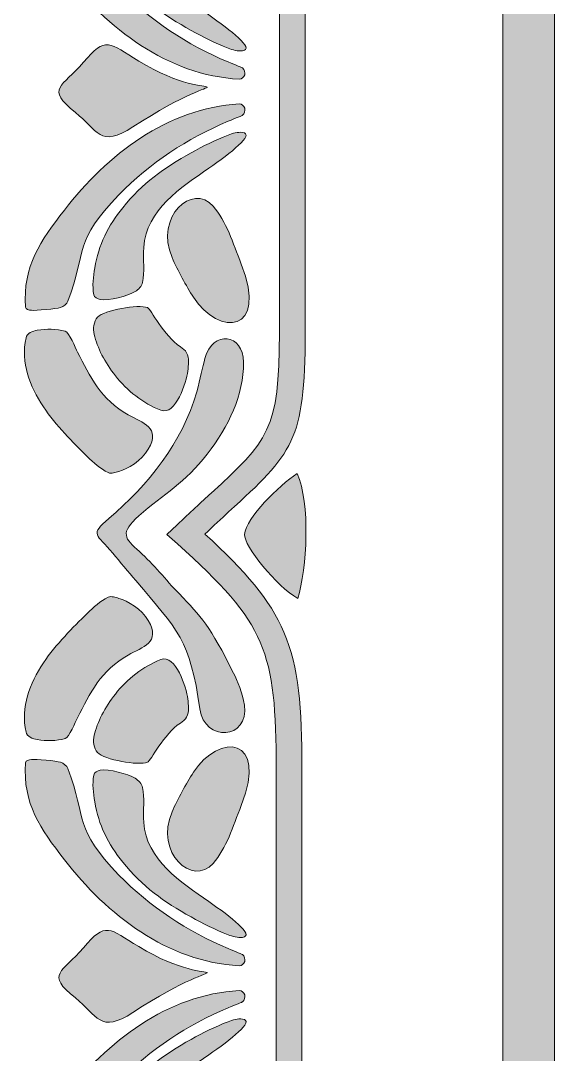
# Model space of a CAD drawing. Header units: inches. Extents: x -181 to 777, y -58 to 900.
# Drawn here: x 683.1 to 777.1, y 150.8 to 330.2 of the extents above; entities that cross this region are included whole.
import ezdxf

# ---------------------------------------------------------------- set-up
doc = ezdxf.new("R2010")
doc.units = ezdxf.units.IN
doc.header["$MEASUREMENT"] = 0
doc.layers.add('图层 1', color=7, linetype='Continuous')

# ---------------------------------------------------------------- blocks, each defined once
blk = doc.blocks.new('block 7')
at = {"layer": '图层 1', "true_color": 0xffffff}
h = blk.add_hatch(color=7, dxfattribs=at)
h.dxf.hatch_style = 2
edge = h.paths.add_edge_path()
edge.add_spline(control_points=[(721.95, 314.95), (721.83, 315.34), (721.41, 315.72), (721.01, 315.7), (708.5, 315), (698.1, 306.89), (690.65, 297.27), (686.49, 291.91), (683.43, 287.62), (683.9, 280.45), (683.93, 280.06), (684.54, 279.92), (684.93, 279.89), (685.58, 279.82), (689.38, 280.13), (689.96, 280.35), (690.5, 280.56), (691.07, 280.94), (691.26, 281.47), (694.57, 290.36), (692.26, 291.82), (700.13, 299.94), (705.52, 305.5), (711.96, 309.69), (719.1, 312.7), (720.42, 313.26), (721.56, 313.72), (721.58, 313.74), (721.88, 314.02), (722.06, 314.54), (721.95, 314.95)], knot_values=[0, 0, 0, 0, 1, 1, 1, 2, 2, 2, 3, 3, 3, 4, 4, 4, 5, 5, 5, 6, 6, 6, 7, 7, 7, 8, 8, 8, 9, 9, 9, 10, 10, 10, 10], degree=3, periodic=1)
h = blk.add_hatch(color=7, dxfattribs=at)
h.dxf.hatch_style = 2
edge = h.paths.add_edge_path()
edge.add_spline(control_points=[(696.86, 281.76), (696.41, 281.83), (695.82, 282.13), (695.75, 282.59), (695.48, 284.13), (695.67, 285.72), (695.93, 287.26), (696.59, 291.22), (698.24, 294.59), (700.78, 297.7), (704.24, 301.96), (707.89, 304.56), (712.63, 307.21), (714.7, 308.37), (716.85, 309.42), (719.05, 310.29), (719.85, 310.6), (720.73, 310.87), (721.58, 310.75), (723.77, 310.47), (719.49, 307.18), (715.71, 304.54), (710.83, 301.14), (704.9, 297.38), (704.42, 290.8), (704.26, 288.61), (704.64, 286.56), (704.23, 284.74), (704.08, 284.07), (703.52, 283.5), (702.93, 283.15), (701.61, 282.39), (698.41, 281.48), (696.86, 281.76)], knot_values=[0, 0, 0, 0, 1, 1, 1, 2, 2, 2, 3, 3, 3, 4, 4, 4, 5, 5, 5, 6, 6, 6, 7, 7, 7, 8, 8, 8, 9, 9, 9, 10, 10, 10, 11, 11, 11, 11], degree=3, periodic=1)
h = blk.add_hatch(color=7, dxfattribs=at)
h.dxf.hatch_style = 2
edge = h.paths.add_edge_path()
edge.add_spline(control_points=[(707.4, 262.54), (704.28, 263.72), (701.55, 265.97), (699.51, 268.53), (697.66, 270.84), (696.36, 273.42), (695.84, 275.69), (695.61, 276.68), (695.71, 277.94), (696.4, 278.68), (697.56, 279.92), (703.54, 281), (705.07, 280.35), (705.67, 280.1), (707.89, 275.46), (710.78, 273.57), (711.23, 273.26), (711.64, 272.97), (711.87, 272.52), (712.37, 271.59), (712.19, 270.4), (712.06, 269.35), (711.83, 267.42), (710, 261.56), (707.4, 262.54)], knot_values=[0, 0, 0, 0, 1, 1, 1, 2, 2, 2, 3, 3, 3, 4, 4, 4, 5, 5, 5, 6, 6, 6, 7, 7, 7, 8, 8, 8, 8], degree=3, periodic=1)
h = blk.add_hatch(color=7, dxfattribs=at)
h.dxf.hatch_style = 2
edge = h.paths.add_edge_path()
edge.add_spline(control_points=[(700.13, 251.92), (699.52, 251.76), (698.82, 251.46), (698.26, 251.73), (696.88, 252.38), (695.71, 253.46), (694.62, 254.53), (692.14, 256.97), (689.21, 259.86), (687.01, 263.14), (684.59, 266.72), (683.07, 270.75), (684, 275.13), (684.15, 275.9), (685.17, 276.32), (685.95, 276.43), (687.55, 276.7), (689.24, 276.67), (690.8, 276.25), (691.45, 276.07), (692.59, 273.34), (692.93, 272.65), (695.03, 268.43), (697.06, 264.38), (701.7, 261.77), (704.24, 260.34), (707.46, 259.61), (705.22, 255.79), (704.06, 253.81), (701.62, 252.31), (700.13, 251.92)], knot_values=[0, 0, 0, 0, 1, 1, 1, 2, 2, 2, 3, 3, 3, 4, 4, 4, 5, 5, 5, 6, 6, 6, 7, 7, 7, 8, 8, 8, 9, 9, 9, 10, 10, 10, 10], degree=3, periodic=1)
at = {"layer": '图层 1', "lineweight": 0}
for points, knots in [([(721.95, 314.95), (721.83, 315.34), (721.41, 315.72), (721.01, 315.7), (708.5, 315), (698.1, 306.89), (690.65, 297.27), (686.49, 291.91), (683.43, 287.62), (683.9, 280.45), (683.93, 280.06), (684.54, 279.92), (684.93, 279.89), (685.58, 279.82), (689.38, 280.13), (689.96, 280.35), (690.5, 280.56), (691.07, 280.94), (691.26, 281.47), (694.57, 290.36), (692.26, 291.82), (700.13, 299.94), (705.52, 305.5), (711.96, 309.69), (719.1, 312.7), (720.42, 313.26), (721.56, 313.72), (721.58, 313.74), (721.88, 314.02), (722.06, 314.54), (721.95, 314.95)], [0, 0, 0, 0, 1, 1, 1, 2, 2, 2, 3, 3, 3, 4, 4, 4, 5, 5, 5, 6, 6, 6, 7, 7, 7, 8, 8, 8, 9, 9, 9, 10, 10, 10, 10]), ([(696.86, 281.76), (696.41, 281.83), (695.82, 282.13), (695.75, 282.59), (695.48, 284.13), (695.67, 285.72), (695.93, 287.26), (696.59, 291.22), (698.24, 294.59), (700.78, 297.7), (704.24, 301.96), (707.89, 304.56), (712.63, 307.21), (714.7, 308.37), (716.85, 309.42), (719.05, 310.29), (719.85, 310.6), (720.73, 310.87), (721.58, 310.75), (723.77, 310.47), (719.49, 307.18), (715.71, 304.54), (710.83, 301.14), (704.9, 297.38), (704.42, 290.8), (704.26, 288.61), (704.64, 286.56), (704.23, 284.74), (704.08, 284.07), (703.52, 283.5), (702.93, 283.15), (701.61, 282.39), (698.41, 281.48), (696.86, 281.76)], [0, 0, 0, 0, 1, 1, 1, 2, 2, 2, 3, 3, 3, 4, 4, 4, 5, 5, 5, 6, 6, 6, 7, 7, 7, 8, 8, 8, 9, 9, 9, 10, 10, 10, 11, 11, 11, 11]), ([(707.4, 262.54), (704.28, 263.72), (701.55, 265.97), (699.51, 268.53), (697.66, 270.84), (696.36, 273.42), (695.84, 275.69), (695.61, 276.68), (695.71, 277.94), (696.4, 278.68), (697.56, 279.92), (703.54, 281), (705.07, 280.35), (705.67, 280.1), (707.89, 275.46), (710.78, 273.57), (711.23, 273.26), (711.64, 272.97), (711.87, 272.52), (712.37, 271.59), (712.19, 270.4), (712.06, 269.35), (711.83, 267.42), (710, 261.56), (707.4, 262.54)], [0, 0, 0, 0, 1, 1, 1, 2, 2, 2, 3, 3, 3, 4, 4, 4, 5, 5, 5, 6, 6, 6, 7, 7, 7, 8, 8, 8, 8]), ([(700.13, 251.92), (699.52, 251.76), (698.82, 251.46), (698.26, 251.73), (696.88, 252.38), (695.71, 253.46), (694.62, 254.53), (692.14, 256.97), (689.21, 259.86), (687.01, 263.14), (684.59, 266.72), (683.07, 270.75), (684, 275.13), (684.15, 275.9), (685.17, 276.32), (685.95, 276.43), (687.55, 276.7), (689.24, 276.67), (690.8, 276.25), (691.45, 276.07), (692.59, 273.34), (692.93, 272.65), (695.03, 268.43), (697.06, 264.38), (701.7, 261.77), (704.24, 260.34), (707.46, 259.61), (705.22, 255.79), (704.06, 253.81), (701.62, 252.31), (700.13, 251.92)], [0, 0, 0, 0, 1, 1, 1, 2, 2, 2, 3, 3, 3, 4, 4, 4, 5, 5, 5, 6, 6, 6, 7, 7, 7, 8, 8, 8, 9, 9, 9, 10, 10, 10, 10])]:
    blk.add_open_spline(points, degree=3, knots=knots, dxfattribs=at)
blk = doc.blocks.new('block 8')
at = {"layer": '图层 1', "true_color": 0xffffff}
h = blk.add_hatch(color=7, dxfattribs=at)
h.dxf.hatch_style = 2
edge = h.paths.add_edge_path()
edge.add_spline(control_points=[(700.13, 383.77), (699.52, 383.93), (698.82, 384.22), (698.26, 383.95), (696.88, 383.3), (695.71, 382.23), (694.62, 381.16), (692.14, 378.71), (689.21, 375.82), (687.01, 372.55), (684.59, 368.97), (683.07, 364.93), (684, 360.55), (684.15, 359.79), (685.17, 359.37), (685.95, 359.25), (687.55, 358.98), (689.24, 359.01), (690.8, 359.44), (691.45, 359.62), (692.59, 362.34), (692.93, 363.03), (695.03, 367.26), (697.06, 371.3), (701.7, 373.92), (704.24, 375.34), (707.46, 376.07), (705.22, 379.9), (704.06, 381.87), (701.62, 383.38), (700.13, 383.77)], knot_values=[0, 0, 0, 0, 1, 1, 1, 2, 2, 2, 3, 3, 3, 4, 4, 4, 5, 5, 5, 6, 6, 6, 7, 7, 7, 8, 8, 8, 9, 9, 9, 10, 10, 10, 10], degree=3, periodic=1)
h = blk.add_hatch(color=7, dxfattribs=at)
h.dxf.hatch_style = 2
edge = h.paths.add_edge_path()
edge.add_spline(control_points=[(707.4, 373.14), (704.28, 371.96), (701.55, 369.72), (699.51, 367.16), (697.66, 364.85), (696.36, 362.26), (695.84, 359.99), (695.61, 359.01), (695.71, 357.74), (696.4, 357.01), (697.56, 355.76), (703.54, 354.69), (705.07, 355.33), (705.67, 355.58), (707.89, 360.22), (710.78, 362.12), (711.23, 362.42), (711.64, 362.73), (711.87, 363.16), (712.37, 364.1), (712.19, 365.28), (712.06, 366.33), (711.83, 368.26), (710, 374.11), (707.4, 373.14)], knot_values=[0, 0, 0, 0, 1, 1, 1, 2, 2, 2, 3, 3, 3, 4, 4, 4, 5, 5, 5, 6, 6, 6, 7, 7, 7, 8, 8, 8, 8], degree=3, periodic=1)
h = blk.add_hatch(color=7, dxfattribs=at)
h.dxf.hatch_style = 2
edge = h.paths.add_edge_path()
edge.add_spline(control_points=[(721.95, 320.74), (721.83, 320.36), (721.41, 319.97), (721.01, 319.99), (708.5, 320.69), (698.1, 328.8), (690.65, 338.41), (686.49, 343.78), (683.43, 348.05), (683.9, 355.24), (683.93, 355.62), (684.54, 355.76), (684.93, 355.8), (685.58, 355.86), (689.38, 355.56), (689.96, 355.33), (690.5, 355.12), (691.07, 354.75), (691.26, 354.22), (694.57, 345.32), (692.26, 343.86), (700.13, 335.75), (705.52, 330.18), (711.96, 325.99), (719.1, 322.98), (720.42, 322.43), (721.56, 321.96), (721.58, 321.95), (721.88, 321.66), (722.06, 321.14), (721.95, 320.74)], knot_values=[0, 0, 0, 0, 1, 1, 1, 2, 2, 2, 3, 3, 3, 4, 4, 4, 5, 5, 5, 6, 6, 6, 7, 7, 7, 8, 8, 8, 9, 9, 9, 10, 10, 10, 10], degree=3, periodic=1)
h = blk.add_hatch(color=7, dxfattribs=at)
h.dxf.hatch_style = 2
edge = h.paths.add_edge_path()
edge.add_spline(control_points=[(696.86, 353.93), (696.41, 353.85), (695.82, 353.56), (695.75, 353.09), (695.48, 351.56), (695.67, 349.97), (695.93, 348.43), (696.59, 344.46), (698.24, 341.1), (700.78, 337.98), (704.24, 333.73), (707.89, 331.12), (712.63, 328.47), (714.7, 327.32), (716.85, 326.27), (719.05, 325.4), (719.85, 325.08), (720.73, 324.82), (721.58, 324.93), (723.77, 325.21), (719.49, 328.5), (715.71, 331.14), (710.83, 334.54), (704.9, 338.31), (704.42, 344.88), (704.26, 347.09), (704.64, 349.12), (704.23, 350.95), (704.08, 351.61), (703.52, 352.19), (702.93, 352.53), (701.61, 353.29), (698.41, 354.21), (696.86, 353.93)], knot_values=[0, 0, 0, 0, 1, 1, 1, 2, 2, 2, 3, 3, 3, 4, 4, 4, 5, 5, 5, 6, 6, 6, 7, 7, 7, 8, 8, 8, 9, 9, 9, 10, 10, 10, 11, 11, 11, 11], degree=3, periodic=1)
at = {"layer": '图层 1', "lineweight": 0}
for points, knots in [([(700.13, 383.77), (699.52, 383.93), (698.82, 384.22), (698.26, 383.95), (696.88, 383.3), (695.71, 382.23), (694.62, 381.16), (692.14, 378.71), (689.21, 375.82), (687.01, 372.55), (684.59, 368.97), (683.07, 364.93), (684, 360.55), (684.15, 359.79), (685.17, 359.37), (685.95, 359.25), (687.55, 358.98), (689.24, 359.01), (690.8, 359.44), (691.45, 359.62), (692.59, 362.34), (692.93, 363.03), (695.03, 367.26), (697.06, 371.3), (701.7, 373.92), (704.24, 375.34), (707.46, 376.07), (705.22, 379.9), (704.06, 381.87), (701.62, 383.38), (700.13, 383.77)], [0, 0, 0, 0, 1, 1, 1, 2, 2, 2, 3, 3, 3, 4, 4, 4, 5, 5, 5, 6, 6, 6, 7, 7, 7, 8, 8, 8, 9, 9, 9, 10, 10, 10, 10]), ([(707.4, 373.14), (704.28, 371.96), (701.55, 369.72), (699.51, 367.16), (697.66, 364.85), (696.36, 362.26), (695.84, 359.99), (695.61, 359.01), (695.71, 357.74), (696.4, 357.01), (697.56, 355.76), (703.54, 354.69), (705.07, 355.33), (705.67, 355.58), (707.89, 360.22), (710.78, 362.12), (711.23, 362.42), (711.64, 362.73), (711.87, 363.16), (712.37, 364.1), (712.19, 365.28), (712.06, 366.33), (711.83, 368.26), (710, 374.11), (707.4, 373.14)], [0, 0, 0, 0, 1, 1, 1, 2, 2, 2, 3, 3, 3, 4, 4, 4, 5, 5, 5, 6, 6, 6, 7, 7, 7, 8, 8, 8, 8]), ([(721.95, 320.74), (721.83, 320.36), (721.41, 319.97), (721.01, 319.99), (708.5, 320.69), (698.1, 328.8), (690.65, 338.41), (686.49, 343.78), (683.43, 348.05), (683.9, 355.24), (683.93, 355.62), (684.54, 355.76), (684.93, 355.8), (685.58, 355.86), (689.38, 355.56), (689.96, 355.33), (690.5, 355.12), (691.07, 354.75), (691.26, 354.22), (694.57, 345.32), (692.26, 343.86), (700.13, 335.75), (705.52, 330.18), (711.96, 325.99), (719.1, 322.98), (720.42, 322.43), (721.56, 321.96), (721.58, 321.95), (721.88, 321.66), (722.06, 321.14), (721.95, 320.74)], [0, 0, 0, 0, 1, 1, 1, 2, 2, 2, 3, 3, 3, 4, 4, 4, 5, 5, 5, 6, 6, 6, 7, 7, 7, 8, 8, 8, 9, 9, 9, 10, 10, 10, 10]), ([(696.86, 353.93), (696.41, 353.85), (695.82, 353.56), (695.75, 353.09), (695.48, 351.56), (695.67, 349.97), (695.93, 348.43), (696.59, 344.46), (698.24, 341.1), (700.78, 337.98), (704.24, 333.73), (707.89, 331.12), (712.63, 328.47), (714.7, 327.32), (716.85, 326.27), (719.05, 325.4), (719.85, 325.08), (720.73, 324.82), (721.58, 324.93), (723.77, 325.21), (719.49, 328.5), (715.71, 331.14), (710.83, 334.54), (704.9, 338.31), (704.42, 344.88), (704.26, 347.09), (704.64, 349.12), (704.23, 350.95), (704.08, 351.61), (703.52, 352.19), (702.93, 352.53), (701.61, 353.29), (698.41, 354.21), (696.86, 353.93)], [0, 0, 0, 0, 1, 1, 1, 2, 2, 2, 3, 3, 3, 4, 4, 4, 5, 5, 5, 6, 6, 6, 7, 7, 7, 8, 8, 8, 9, 9, 9, 10, 10, 10, 11, 11, 11, 11])]:
    blk.add_open_spline(points, degree=3, knots=knots, dxfattribs=at)
blk = doc.blocks.new('block 9')
at = {"layer": '图层 1', "true_color": 0xffffff}
h = blk.add_hatch(color=7, dxfattribs=at)
h.dxf.hatch_style = 2
edge = h.paths.add_edge_path()
edge.add_spline(control_points=[(721.95, 161.09), (721.83, 161.47), (721.41, 161.86), (721.01, 161.84), (708.5, 161.14), (698.1, 153.02), (690.65, 143.41), (686.49, 138.05), (683.43, 133.76), (683.9, 126.59), (683.93, 126.2), (684.54, 126.07), (684.93, 126.02), (685.58, 125.96), (689.38, 126.27), (689.96, 126.49), (690.5, 126.7), (691.07, 127.08), (691.26, 127.61), (694.57, 136.5), (692.26, 137.96), (700.13, 146.07), (705.52, 151.65), (711.96, 155.84), (719.1, 158.84), (720.42, 159.39), (721.56, 159.86), (721.58, 159.88), (721.88, 160.16), (722.06, 160.68), (721.95, 161.09)], knot_values=[0, 0, 0, 0, 1, 1, 1, 2, 2, 2, 3, 3, 3, 4, 4, 4, 5, 5, 5, 6, 6, 6, 7, 7, 7, 8, 8, 8, 9, 9, 9, 10, 10, 10, 10], degree=3, periodic=1)
h = blk.add_hatch(color=7, dxfattribs=at)
h.dxf.hatch_style = 2
edge = h.paths.add_edge_path()
edge.add_spline(control_points=[(696.86, 127.89), (696.41, 127.98), (695.82, 128.27), (695.75, 128.73), (695.48, 130.26), (695.67, 131.86), (695.93, 133.39), (696.59, 137.35), (698.24, 140.73), (700.78, 143.84), (704.24, 148.09), (707.89, 150.7), (712.63, 153.35), (714.7, 154.51), (716.85, 155.55), (719.05, 156.43), (719.85, 156.74), (720.73, 157), (721.58, 156.89), (723.77, 156.61), (719.49, 153.32), (715.71, 150.68), (710.83, 147.28), (704.9, 143.51), (704.42, 136.94), (704.26, 134.74), (704.64, 132.7), (704.23, 130.88), (704.08, 130.21), (703.52, 129.64), (702.93, 129.29), (701.61, 128.53), (698.41, 127.62), (696.86, 127.89)], knot_values=[0, 0, 0, 0, 1, 1, 1, 2, 2, 2, 3, 3, 3, 4, 4, 4, 5, 5, 5, 6, 6, 6, 7, 7, 7, 8, 8, 8, 9, 9, 9, 10, 10, 10, 11, 11, 11, 11], degree=3, periodic=1)
h = blk.add_hatch(color=7, dxfattribs=at)
h.dxf.hatch_style = 2
edge = h.paths.add_edge_path()
edge.add_spline(control_points=[(707.4, 108.69), (704.28, 109.86), (701.55, 112.1), (699.51, 114.66), (697.66, 116.99), (696.36, 119.56), (695.84, 121.83), (695.61, 122.81), (695.71, 124.08), (696.4, 124.81), (697.56, 126.06), (703.54, 127.13), (705.07, 126.49), (705.67, 126.24), (707.89, 121.6), (710.78, 119.7), (711.23, 119.41), (711.64, 119.1), (711.87, 118.66), (712.37, 117.72), (712.19, 116.55), (712.06, 115.49), (711.83, 113.56), (710, 107.7), (707.4, 108.69)], knot_values=[0, 0, 0, 0, 1, 1, 1, 2, 2, 2, 3, 3, 3, 4, 4, 4, 5, 5, 5, 6, 6, 6, 7, 7, 7, 8, 8, 8, 8], degree=3, periodic=1)
h = blk.add_hatch(color=7, dxfattribs=at)
h.dxf.hatch_style = 2
edge = h.paths.add_edge_path()
edge.add_spline(control_points=[(700.13, 98.05), (699.52, 97.89), (698.82, 97.6), (698.26, 97.87), (696.88, 98.52), (695.71, 99.6), (694.62, 100.67), (692.14, 103.1), (689.21, 106.01), (687.01, 109.28), (684.59, 112.86), (683.07, 116.89), (684, 121.27), (684.15, 122.04), (685.17, 122.45), (685.95, 122.58), (687.55, 122.85), (689.24, 122.81), (690.8, 122.39), (691.45, 122.21), (692.59, 119.48), (692.93, 118.79), (695.03, 114.57), (697.06, 110.53), (701.7, 107.91), (704.24, 106.48), (707.46, 105.75), (705.22, 101.93), (704.06, 99.95), (701.62, 98.45), (700.13, 98.05)], knot_values=[0, 0, 0, 0, 1, 1, 1, 2, 2, 2, 3, 3, 3, 4, 4, 4, 5, 5, 5, 6, 6, 6, 7, 7, 7, 8, 8, 8, 9, 9, 9, 10, 10, 10, 10], degree=3, periodic=1)
at = {"layer": '图层 1', "lineweight": 0}
for points, knots in [([(721.95, 161.09), (721.83, 161.47), (721.41, 161.86), (721.01, 161.84), (708.5, 161.14), (698.1, 153.02), (690.65, 143.41), (686.49, 138.05), (683.43, 133.76), (683.9, 126.59), (683.93, 126.2), (684.54, 126.07), (684.93, 126.02), (685.58, 125.96), (689.38, 126.27), (689.96, 126.49), (690.5, 126.7), (691.07, 127.08), (691.26, 127.61), (694.57, 136.5), (692.26, 137.96), (700.13, 146.07), (705.52, 151.65), (711.96, 155.84), (719.1, 158.84), (720.42, 159.39), (721.56, 159.86), (721.58, 159.88), (721.88, 160.16), (722.06, 160.68), (721.95, 161.09)], [0, 0, 0, 0, 1, 1, 1, 2, 2, 2, 3, 3, 3, 4, 4, 4, 5, 5, 5, 6, 6, 6, 7, 7, 7, 8, 8, 8, 9, 9, 9, 10, 10, 10, 10]), ([(696.86, 127.89), (696.41, 127.98), (695.82, 128.27), (695.75, 128.73), (695.48, 130.26), (695.67, 131.86), (695.93, 133.39), (696.59, 137.35), (698.24, 140.73), (700.78, 143.84), (704.24, 148.09), (707.89, 150.7), (712.63, 153.35), (714.7, 154.51), (716.85, 155.55), (719.05, 156.43), (719.85, 156.74), (720.73, 157), (721.58, 156.89), (723.77, 156.61), (719.49, 153.32), (715.71, 150.68), (710.83, 147.28), (704.9, 143.51), (704.42, 136.94), (704.26, 134.74), (704.64, 132.7), (704.23, 130.88), (704.08, 130.21), (703.52, 129.64), (702.93, 129.29), (701.61, 128.53), (698.41, 127.62), (696.86, 127.89)], [0, 0, 0, 0, 1, 1, 1, 2, 2, 2, 3, 3, 3, 4, 4, 4, 5, 5, 5, 6, 6, 6, 7, 7, 7, 8, 8, 8, 9, 9, 9, 10, 10, 10, 11, 11, 11, 11]), ([(707.4, 108.69), (704.28, 109.86), (701.55, 112.1), (699.51, 114.66), (697.66, 116.99), (696.36, 119.56), (695.84, 121.83), (695.61, 122.81), (695.71, 124.08), (696.4, 124.81), (697.56, 126.06), (703.54, 127.13), (705.07, 126.49), (705.67, 126.24), (707.89, 121.6), (710.78, 119.7), (711.23, 119.41), (711.64, 119.1), (711.87, 118.66), (712.37, 117.72), (712.19, 116.55), (712.06, 115.49), (711.83, 113.56), (710, 107.7), (707.4, 108.69)], [0, 0, 0, 0, 1, 1, 1, 2, 2, 2, 3, 3, 3, 4, 4, 4, 5, 5, 5, 6, 6, 6, 7, 7, 7, 8, 8, 8, 8]), ([(700.13, 98.05), (699.52, 97.89), (698.82, 97.6), (698.26, 97.87), (696.88, 98.52), (695.71, 99.6), (694.62, 100.67), (692.14, 103.1), (689.21, 106.01), (687.01, 109.28), (684.59, 112.86), (683.07, 116.89), (684, 121.27), (684.15, 122.04), (685.17, 122.45), (685.95, 122.58), (687.55, 122.85), (689.24, 122.81), (690.8, 122.39), (691.45, 122.21), (692.59, 119.48), (692.93, 118.79), (695.03, 114.57), (697.06, 110.53), (701.7, 107.91), (704.24, 106.48), (707.46, 105.75), (705.22, 101.93), (704.06, 99.95), (701.62, 98.45), (700.13, 98.05)], [0, 0, 0, 0, 1, 1, 1, 2, 2, 2, 3, 3, 3, 4, 4, 4, 5, 5, 5, 6, 6, 6, 7, 7, 7, 8, 8, 8, 9, 9, 9, 10, 10, 10, 10])]:
    blk.add_open_spline(points, degree=3, knots=knots, dxfattribs=at)
blk = doc.blocks.new('block 10')
at = {"layer": '图层 1', "true_color": 0xffffff}
h = blk.add_hatch(color=7, dxfattribs=at)
h.dxf.hatch_style = 2
edge = h.paths.add_edge_path()
edge.add_spline(control_points=[(700.13, 229.9), (699.52, 230.06), (698.82, 230.36), (698.26, 230.09), (696.88, 229.45), (695.71, 228.38), (694.62, 227.3), (692.14, 224.86), (689.21, 221.96), (687.01, 218.69), (684.59, 215.11), (683.07, 211.08), (684, 206.69), (684.15, 205.93), (685.17, 205.51), (685.95, 205.39), (687.55, 205.12), (689.24, 205.14), (690.8, 205.57), (691.45, 205.75), (692.59, 208.48), (692.93, 209.17), (695.03, 213.4), (697.06, 217.44), (701.7, 220.05), (704.24, 221.48), (707.46, 222.21), (705.22, 226.04), (704.06, 228.01), (701.62, 229.52), (700.13, 229.9)], knot_values=[0, 0, 0, 0, 1, 1, 1, 2, 2, 2, 3, 3, 3, 4, 4, 4, 5, 5, 5, 6, 6, 6, 7, 7, 7, 8, 8, 8, 9, 9, 9, 10, 10, 10, 10], degree=3, periodic=1)
h = blk.add_hatch(color=7, dxfattribs=at)
h.dxf.hatch_style = 2
edge = h.paths.add_edge_path()
edge.add_spline(control_points=[(707.4, 219.27), (704.28, 218.1), (701.55, 215.85), (699.51, 213.3), (697.66, 210.98), (696.36, 208.4), (695.84, 206.13), (695.61, 205.14), (695.71, 203.89), (696.4, 203.14), (697.56, 201.9), (703.54, 200.83), (705.07, 201.46), (705.67, 201.72), (707.89, 206.36), (710.78, 208.26), (711.23, 208.56), (711.64, 208.86), (711.87, 209.3), (712.37, 210.23), (712.19, 211.42), (712.06, 212.47), (711.83, 214.4), (710, 220.26), (707.4, 219.27)], knot_values=[0, 0, 0, 0, 1, 1, 1, 2, 2, 2, 3, 3, 3, 4, 4, 4, 5, 5, 5, 6, 6, 6, 7, 7, 7, 8, 8, 8, 8], degree=3, periodic=1)
h = blk.add_hatch(color=7, dxfattribs=at)
h.dxf.hatch_style = 2
edge = h.paths.add_edge_path()
edge.add_spline(control_points=[(721.95, 166.87), (721.83, 166.49), (721.41, 166.11), (721.01, 166.13), (708.5, 166.83), (698.1, 174.94), (690.65, 184.55), (686.49, 189.92), (683.43, 194.2), (683.9, 201.38), (683.93, 201.76), (684.54, 201.9), (684.93, 201.94), (685.58, 202), (689.38, 201.7), (689.96, 201.46), (690.5, 201.27), (691.07, 200.89), (691.26, 200.35), (694.57, 191.46), (692.26, 190), (700.13, 181.88), (705.52, 176.32), (711.96, 172.13), (719.1, 169.13), (720.42, 168.56), (721.56, 168.1), (721.58, 168.09), (721.88, 167.8), (722.06, 167.28), (721.95, 166.87)], knot_values=[0, 0, 0, 0, 1, 1, 1, 2, 2, 2, 3, 3, 3, 4, 4, 4, 5, 5, 5, 6, 6, 6, 7, 7, 7, 8, 8, 8, 9, 9, 9, 10, 10, 10, 10], degree=3, periodic=1)
h = blk.add_hatch(color=7, dxfattribs=at)
h.dxf.hatch_style = 2
edge = h.paths.add_edge_path()
edge.add_spline(control_points=[(696.86, 200.06), (696.41, 199.99), (695.82, 199.69), (695.75, 199.23), (695.48, 197.7), (695.67, 196.1), (695.93, 194.57), (696.59, 190.61), (698.24, 187.23), (700.78, 184.12), (704.24, 179.86), (707.89, 177.26), (712.63, 174.61), (714.7, 173.45), (716.85, 172.41), (719.05, 171.53), (719.85, 171.22), (720.73, 170.96), (721.58, 171.07), (723.77, 171.35), (719.49, 174.65), (715.71, 177.29), (710.83, 180.68), (704.9, 184.45), (704.42, 191.02), (704.26, 193.22), (704.64, 195.26), (704.23, 197.08), (704.08, 197.75), (703.52, 198.33), (702.93, 198.67), (701.61, 199.43), (698.41, 200.35), (696.86, 200.06)], knot_values=[0, 0, 0, 0, 1, 1, 1, 2, 2, 2, 3, 3, 3, 4, 4, 4, 5, 5, 5, 6, 6, 6, 7, 7, 7, 8, 8, 8, 9, 9, 9, 10, 10, 10, 11, 11, 11, 11], degree=3, periodic=1)
at = {"layer": '图层 1', "lineweight": 0}
for points, knots in [([(700.13, 229.9), (699.52, 230.06), (698.82, 230.36), (698.26, 230.09), (696.88, 229.45), (695.71, 228.38), (694.62, 227.3), (692.14, 224.86), (689.21, 221.96), (687.01, 218.69), (684.59, 215.11), (683.07, 211.08), (684, 206.69), (684.15, 205.93), (685.17, 205.51), (685.95, 205.39), (687.55, 205.12), (689.24, 205.14), (690.8, 205.57), (691.45, 205.75), (692.59, 208.48), (692.93, 209.17), (695.03, 213.4), (697.06, 217.44), (701.7, 220.05), (704.24, 221.48), (707.46, 222.21), (705.22, 226.04), (704.06, 228.01), (701.62, 229.52), (700.13, 229.9)], [0, 0, 0, 0, 1, 1, 1, 2, 2, 2, 3, 3, 3, 4, 4, 4, 5, 5, 5, 6, 6, 6, 7, 7, 7, 8, 8, 8, 9, 9, 9, 10, 10, 10, 10]), ([(707.4, 219.27), (704.28, 218.1), (701.55, 215.85), (699.51, 213.3), (697.66, 210.98), (696.36, 208.4), (695.84, 206.13), (695.61, 205.14), (695.71, 203.89), (696.4, 203.14), (697.56, 201.9), (703.54, 200.83), (705.07, 201.46), (705.67, 201.72), (707.89, 206.36), (710.78, 208.26), (711.23, 208.56), (711.64, 208.86), (711.87, 209.3), (712.37, 210.23), (712.19, 211.42), (712.06, 212.47), (711.83, 214.4), (710, 220.26), (707.4, 219.27)], [0, 0, 0, 0, 1, 1, 1, 2, 2, 2, 3, 3, 3, 4, 4, 4, 5, 5, 5, 6, 6, 6, 7, 7, 7, 8, 8, 8, 8]), ([(721.95, 166.87), (721.83, 166.49), (721.41, 166.11), (721.01, 166.13), (708.5, 166.83), (698.1, 174.94), (690.65, 184.55), (686.49, 189.92), (683.43, 194.2), (683.9, 201.38), (683.93, 201.76), (684.54, 201.9), (684.93, 201.94), (685.58, 202), (689.38, 201.7), (689.96, 201.46), (690.5, 201.27), (691.07, 200.89), (691.26, 200.35), (694.57, 191.46), (692.26, 190), (700.13, 181.88), (705.52, 176.32), (711.96, 172.13), (719.1, 169.13), (720.42, 168.56), (721.56, 168.1), (721.58, 168.09), (721.88, 167.8), (722.06, 167.28), (721.95, 166.87)], [0, 0, 0, 0, 1, 1, 1, 2, 2, 2, 3, 3, 3, 4, 4, 4, 5, 5, 5, 6, 6, 6, 7, 7, 7, 8, 8, 8, 9, 9, 9, 10, 10, 10, 10]), ([(696.86, 200.06), (696.41, 199.99), (695.82, 199.69), (695.75, 199.23), (695.48, 197.7), (695.67, 196.1), (695.93, 194.57), (696.59, 190.61), (698.24, 187.23), (700.78, 184.12), (704.24, 179.86), (707.89, 177.26), (712.63, 174.61), (714.7, 173.45), (716.85, 172.41), (719.05, 171.53), (719.85, 171.22), (720.73, 170.96), (721.58, 171.07), (723.77, 171.35), (719.49, 174.65), (715.71, 177.29), (710.83, 180.68), (704.9, 184.45), (704.42, 191.02), (704.26, 193.22), (704.64, 195.26), (704.23, 197.08), (704.08, 197.75), (703.52, 198.33), (702.93, 198.67), (701.61, 199.43), (698.41, 200.35), (696.86, 200.06)], [0, 0, 0, 0, 1, 1, 1, 2, 2, 2, 3, 3, 3, 4, 4, 4, 5, 5, 5, 6, 6, 6, 7, 7, 7, 8, 8, 8, 9, 9, 9, 10, 10, 10, 11, 11, 11, 11])]:
    blk.add_open_spline(points, degree=3, knots=knots, dxfattribs=at)
blk = doc.blocks.new('block 2')
at = {"layer": '图层 1', "true_color": 0xffffff}
h = blk.add_hatch(color=7, dxfattribs=at)
h.dxf.hatch_style = 2
edge = h.paths.add_edge_path()
edge.add_spline(control_points=[(745.79, 687.59), (742.8, 688.76), (737.28, 688.35), (735.53, 686.15), (734.29, 684.59), (735.26, 683.46), (736.46, 682.41), (737.78, 681.26), (738.28, 680.71), (739.74, 679.35), (739.74, 679.35), (745.73, 672.71), (745.73, 672.71), (751.97, 664.69), (754.83, 658.16), (758.6, 648.71), (765.68, 630.89), (762.98, 615.89), (753.46, 599.8), (752.61, 598.37), (748.77, 593.32), (748.62, 592.54), (748.37, 591.23), (754.12, 581.67), (758.65, 568.2), (765.56, 547.63), (766.73, 550.29), (766.73, 525.08), (766.73, 525.08), (766.73, -42.24), (766.73, -42.24), (766.73, -42.24), (775.68, -42.24), (775.68, -42.24), (775.68, -42.24), (775.68, 628.49), (775.68, 628.49), (775.68, 652.27), (777.07, 655.04), (762.18, 674.85), (757.99, 680.42), (752.54, 684.95), (745.79, 687.59)], knot_values=[0, 0, 0, 0, 1, 1, 1, 2, 2, 2, 3, 3, 3, 4, 4, 4, 5, 5, 5, 6, 6, 6, 7, 7, 7, 8, 8, 8, 9, 9, 9, 10, 10, 10, 11, 11, 11, 12, 12, 12, 13, 13, 13, 14, 14, 14, 14], degree=3, periodic=1)
h = blk.add_hatch(color=7, dxfattribs=at)
h.dxf.hatch_style = 2
edge = h.paths.add_edge_path()
edge.add_spline(control_points=[(727.96, 297.26), (727.96, 297.26), (727.96, 352.88), (727.96, 352.88), (727.96, 363.13), (727.51, 369.53), (725.2, 374.95), (722.87, 380.36), (718.56, 385.09), (710.81, 392.01), (710.81, 392.01), (709.01, 393.62), (709.01, 393.62), (709.01, 393.62), (710.76, 395.29), (710.76, 395.29), (713.04, 397.47), (714.98, 399.25), (716.69, 400.82), (726.58, 409.91), (728.53, 411.69), (728.53, 428.61), (728.53, 428.61), (728.53, 470.09), (728.53, 470.09), (728.53, 470.09), (733.01, 470.09), (733.01, 470.09), (733.01, 470.09), (733.01, 428.61), (733.01, 428.61), (733.01, 409.74), (730.82, 407.72), (719.71, 397.54), (718.46, 396.38), (717.07, 395.11), (715.59, 393.71), (722.73, 387.18), (726.88, 382.37), (729.3, 376.69), (731.94, 370.56), (732.44, 363.72), (732.44, 352.88), (732.44, 352.88), (732.44, 286.97), (732.44, 286.97), (732.44, 286.97), (732.44, 286.52), (732.44, 286.52), (732.44, 286.52), (732.44, 286.52), (732.44, 286.52), (732.44, 286.52), (732.44, 275.96), (732.44, 275.96), (732.44, 257.09), (730.26, 255.09), (719.16, 244.89), (717.9, 243.73), (716.51, 242.45), (715.03, 241.06), (722.16, 234.53), (726.32, 229.71), (728.74, 224.04), (731.38, 217.91), (731.88, 211.08), (731.88, 200.23), (731.88, 200.23), (731.88, 134.32), (731.88, 134.32), (731.88, 134.32), (731.88, 133.87), (731.88, 133.87), (731.88, 133.87), (731.88, 133.87), (731.88, 133.87), (731.88, 133.87), (731.88, 120.97), (731.88, 120.97), (731.88, 102.11), (729.7, 100.1), (718.6, 89.91), (717.33, 88.75), (715.95, 87.48), (714.46, 86.08), (721.6, 79.56), (725.75, 74.74), (728.18, 69.07), (730.81, 62.94), (731.32, 56.09), (731.32, 45.25), (731.32, 45.25), (731.32, -41.99), (731.32, -41.99), (731.32, -41.99), (726.85, -41.99), (726.85, -41.99), (726.85, -41.99), (726.85, 45.25), (726.85, 45.25), (726.85, 55.5), (726.4, 61.9), (724.07, 67.32), (721.75, 72.73), (717.44, 77.45), (709.69, 84.38), (709.69, 84.38), (707.89, 86), (707.89, 86), (707.89, 86), (709.63, 87.66), (709.63, 87.66), (711.91, 89.83), (713.86, 91.62), (715.57, 93.2), (725.46, 102.27), (727.4, 104.06), (727.4, 120.97), (727.4, 120.97), (727.4, 142.28), (727.4, 142.28), (727.4, 142.28), (727.41, 142.28), (727.41, 142.28), (727.41, 142.28), (727.41, 200.23), (727.41, 200.23), (727.41, 210.49), (726.96, 216.89), (724.64, 222.3), (722.32, 227.71), (718, 232.44), (710.26, 239.37), (710.26, 239.37), (708.46, 240.97), (708.46, 240.97), (708.46, 240.97), (710.2, 242.64), (710.2, 242.64), (712.48, 244.81), (714.42, 246.6), (716.13, 248.17), (726.02, 257.26), (727.96, 259.04), (727.96, 275.95), (727.96, 275.95), (727.96, 297.26), (727.96, 297.26), (727.96, 297.26), (727.96, 297.26), (727.96, 297.26)], knot_values=[0, 0, 0, 0, 1, 1, 1, 2, 2, 2, 3, 3, 3, 4, 4, 4, 5, 5, 5, 6, 6, 6, 7, 7, 7, 8, 8, 8, 9, 9, 9, 10, 10, 10, 11, 11, 11, 12, 12, 12, 13, 13, 13, 14, 14, 14, 15, 15, 15, 16, 16, 16, 17, 17, 17, 18, 18, 18, 19, 19, 19, 20, 20, 20, 21, 21, 21, 22, 22, 22, 23, 23, 23, 24, 24, 24, 25, 25, 25, 26, 26, 26, 27, 27, 27, 28, 28, 28, 29, 29, 29, 30, 30, 30, 31, 31, 31, 32, 32, 32, 33, 33, 33, 34, 34, 34, 35, 35, 35, 36, 36, 36, 37, 37, 37, 38, 38, 38, 39, 39, 39, 40, 40, 40, 41, 41, 41, 42, 42, 42, 43, 43, 43, 44, 44, 44, 45, 45, 45, 46, 46, 46, 47, 47, 47, 48, 48, 48, 49, 49, 49, 50, 50, 50, 50], degree=3, periodic=1)
h = blk.add_hatch(color=7, dxfattribs=at)
h.dxf.hatch_style = 2
edge = h.paths.add_edge_path()
edge.add_spline(control_points=[(703.57, 323.14), (698.39, 326.29), (697.86, 327.55), (693.96, 322.93), (690.31, 318.61), (687.25, 318.47), (692.56, 314.24), (696.41, 311.17), (696.79, 307.95), (702.56, 311.71), (720.96, 323.74), (718.13, 314.32), (703.57, 323.14)], knot_values=[0, 0, 0, 0, 1, 1, 1, 2, 2, 2, 3, 3, 3, 4, 4, 4, 4], degree=3, periodic=1)
h = blk.add_hatch(color=7, dxfattribs=at)
h.dxf.hatch_style = 2
edge = h.paths.add_edge_path()
edge.add_spline(control_points=[(721.36, 287.91), (719.86, 291.69), (718.79, 295.29), (716.47, 297.97), (712.94, 302.05), (706.28, 296.17), (709.34, 289.04), (710.31, 286.77), (711.78, 284.13), (713.05, 282.16), (717.48, 275.31), (726.11, 275.86), (721.36, 287.91)], knot_values=[0, 0, 0, 0, 1, 1, 1, 2, 2, 2, 3, 3, 3, 4, 4, 4, 4], degree=3, periodic=1)
h = blk.add_hatch(color=7, dxfattribs=at)
h.dxf.hatch_style = 2
edge = h.paths.add_edge_path()
edge.add_spline(control_points=[(715.45, 254.93), (719.13, 259.67), (721.79, 265.2), (721.76, 270.87), (721.73, 275.88), (716.4, 276.52), (715.04, 271.55), (714.62, 270.01), (714.27, 268.02), (713.62, 265.74), (711.13, 256.92), (705.18, 249.6), (698.35, 243.74), (695.04, 240.9), (696.23, 241.11), (699.05, 237.72), (700.29, 236.23), (701.77, 234.49), (703.04, 232.98), (710.42, 224.29), (712.46, 222.72), (714.16, 210.72), (714.98, 204.88), (722.74, 205.37), (721.89, 211.39), (721.6, 213.42), (720.67, 215.63), (720.02, 216.91), (715.91, 225.12), (714.43, 226.73), (710.55, 230.73), (708.24, 233.11), (706.18, 235.8), (703.68, 238.01), (701.12, 240.27), (700.21, 241.25), (703.58, 244.22), (708.02, 248.12), (711.56, 249.92), (715.45, 254.93)], knot_values=[0, 0, 0, 0, 1, 1, 1, 2, 2, 2, 3, 3, 3, 4, 4, 4, 5, 5, 5, 6, 6, 6, 7, 7, 7, 8, 8, 8, 9, 9, 9, 10, 10, 10, 11, 11, 11, 12, 12, 12, 13, 13, 13, 13], degree=3, periodic=1)
h = blk.add_hatch(color=7, dxfattribs=at)
h.dxf.hatch_style = 2
edge = h.paths.add_edge_path()
edge.add_spline(control_points=[(731.17, 229.88), (732.74, 235), (733.39, 246.49), (731.04, 251.57), (727.87, 249.41), (722.22, 243.96), (721.93, 240.96), (721.76, 239.1), (727.47, 231.91), (731.17, 229.88)], knot_values=[0, 0, 0, 0, 1, 1, 1, 2, 2, 2, 3, 3, 3, 3], degree=3, periodic=1)
h = blk.add_hatch(color=7, dxfattribs=at)
h.dxf.hatch_style = 2
edge = h.paths.add_edge_path()
edge.add_spline(control_points=[(721.36, 193.96), (719.86, 190.18), (718.79, 186.59), (716.47, 183.9), (712.94, 179.82), (706.28, 185.71), (709.34, 192.84), (710.31, 195.11), (711.78, 197.75), (713.05, 199.71), (717.48, 206.56), (726.11, 206.02), (721.36, 193.96)], knot_values=[0, 0, 0, 0, 1, 1, 1, 2, 2, 2, 3, 3, 3, 4, 4, 4, 4], degree=3, periodic=1)
h = blk.add_hatch(color=7, dxfattribs=at)
h.dxf.hatch_style = 2
edge = h.paths.add_edge_path()
edge.add_spline(control_points=[(703.57, 169.46), (698.39, 172.61), (697.86, 173.89), (693.96, 169.26), (690.31, 164.94), (687.25, 164.79), (692.56, 160.56), (696.41, 157.49), (696.79, 154.28), (702.56, 158.04), (720.96, 170.07), (718.13, 160.63), (703.57, 169.46)], knot_values=[0, 0, 0, 0, 1, 1, 1, 2, 2, 2, 3, 3, 3, 4, 4, 4, 4], degree=3, periodic=1)
at = {"layer": '图层 1', "lineweight": 0}
for points, knots in [([(745.79, 687.59), (742.8, 688.76), (737.28, 688.35), (735.53, 686.15), (734.29, 684.59), (735.26, 683.46), (736.46, 682.41), (737.78, 681.26), (738.28, 680.71), (739.74, 679.35), (739.74, 679.35), (745.73, 672.71), (745.73, 672.71), (751.97, 664.69), (754.83, 658.16), (758.6, 648.71), (765.68, 630.89), (762.98, 615.89), (753.46, 599.8), (752.61, 598.37), (748.77, 593.32), (748.62, 592.54), (748.37, 591.23), (754.12, 581.67), (758.65, 568.2), (765.56, 547.63), (766.73, 550.29), (766.73, 525.08), (766.73, 525.08), (766.73, -42.24), (766.73, -42.24), (766.73, -42.24), (775.68, -42.24), (775.68, -42.24), (775.68, -42.24), (775.68, 628.49), (775.68, 628.49), (775.68, 652.27), (777.07, 655.04), (762.18, 674.85), (757.99, 680.42), (752.54, 684.95), (745.79, 687.59)], [0, 0, 0, 0, 1, 1, 1, 2, 2, 2, 3, 3, 3, 4, 4, 4, 5, 5, 5, 6, 6, 6, 7, 7, 7, 8, 8, 8, 9, 9, 9, 10, 10, 10, 11, 11, 11, 12, 12, 12, 13, 13, 13, 14, 14, 14, 14]), ([(727.96, 297.26), (727.96, 297.26), (727.96, 352.88), (727.96, 352.88), (727.96, 363.13), (727.51, 369.53), (725.2, 374.95), (722.87, 380.36), (718.56, 385.09), (710.81, 392.01), (710.81, 392.01), (709.01, 393.62), (709.01, 393.62), (709.01, 393.62), (710.76, 395.29), (710.76, 395.29), (713.04, 397.47), (714.98, 399.25), (716.69, 400.82), (726.58, 409.91), (728.53, 411.69), (728.53, 428.61), (728.53, 428.61), (728.53, 470.09), (728.53, 470.09), (728.53, 470.09), (733.01, 470.09), (733.01, 470.09), (733.01, 470.09), (733.01, 428.61), (733.01, 428.61), (733.01, 409.74), (730.82, 407.72), (719.71, 397.54), (718.46, 396.38), (717.07, 395.11), (715.59, 393.71), (722.73, 387.18), (726.88, 382.37), (729.3, 376.69), (731.94, 370.56), (732.44, 363.72), (732.44, 352.88), (732.44, 352.88), (732.44, 286.97), (732.44, 286.97), (732.44, 286.97), (732.44, 286.52), (732.44, 286.52), (732.44, 286.52), (732.44, 286.52), (732.44, 286.52), (732.44, 286.52), (732.44, 275.96), (732.44, 275.96), (732.44, 257.09), (730.26, 255.09), (719.16, 244.89), (717.9, 243.73), (716.51, 242.45), (715.03, 241.06), (722.16, 234.53), (726.32, 229.71), (728.74, 224.04), (731.38, 217.91), (731.88, 211.08), (731.88, 200.23), (731.88, 200.23), (731.88, 134.32), (731.88, 134.32), (731.88, 134.32), (731.88, 133.87), (731.88, 133.87), (731.88, 133.87), (731.88, 133.87), (731.88, 133.87), (731.88, 133.87), (731.88, 120.97), (731.88, 120.97), (731.88, 102.11), (729.7, 100.1), (718.6, 89.91), (717.33, 88.75), (715.95, 87.48), (714.46, 86.08), (721.6, 79.56), (725.75, 74.74), (728.18, 69.07), (730.81, 62.94), (731.32, 56.09), (731.32, 45.25), (731.32, 45.25), (731.32, -41.99), (731.32, -41.99), (731.32, -41.99), (726.85, -41.99), (726.85, -41.99), (726.85, -41.99), (726.85, 45.25), (726.85, 45.25), (726.85, 55.5), (726.4, 61.9), (724.07, 67.32), (721.75, 72.73), (717.44, 77.45), (709.69, 84.38), (709.69, 84.38), (707.89, 86), (707.89, 86), (707.89, 86), (709.63, 87.66), (709.63, 87.66), (711.91, 89.83), (713.86, 91.62), (715.57, 93.2), (725.46, 102.27), (727.4, 104.06), (727.4, 120.97), (727.4, 120.97), (727.4, 142.28), (727.4, 142.28), (727.4, 142.28), (727.41, 142.28), (727.41, 142.28), (727.41, 142.28), (727.41, 200.23), (727.41, 200.23), (727.41, 210.49), (726.96, 216.89), (724.64, 222.3), (722.32, 227.71), (718, 232.44), (710.26, 239.37), (710.26, 239.37), (708.46, 240.97), (708.46, 240.97), (708.46, 240.97), (710.2, 242.64), (710.2, 242.64), (712.48, 244.81), (714.42, 246.6), (716.13, 248.17), (726.02, 257.26), (727.96, 259.04), (727.96, 275.95), (727.96, 275.95), (727.96, 297.26), (727.96, 297.26), (727.96, 297.26), (727.96, 297.26), (727.96, 297.26)], [0, 0, 0, 0, 1, 1, 1, 2, 2, 2, 3, 3, 3, 4, 4, 4, 5, 5, 5, 6, 6, 6, 7, 7, 7, 8, 8, 8, 9, 9, 9, 10, 10, 10, 11, 11, 11, 12, 12, 12, 13, 13, 13, 14, 14, 14, 15, 15, 15, 16, 16, 16, 17, 17, 17, 18, 18, 18, 19, 19, 19, 20, 20, 20, 21, 21, 21, 22, 22, 22, 23, 23, 23, 24, 24, 24, 25, 25, 25, 26, 26, 26, 27, 27, 27, 28, 28, 28, 29, 29, 29, 30, 30, 30, 31, 31, 31, 32, 32, 32, 33, 33, 33, 34, 34, 34, 35, 35, 35, 36, 36, 36, 37, 37, 37, 38, 38, 38, 39, 39, 39, 40, 40, 40, 41, 41, 41, 42, 42, 42, 43, 43, 43, 44, 44, 44, 45, 45, 45, 46, 46, 46, 47, 47, 47, 48, 48, 48, 49, 49, 49, 50, 50, 50, 50]), ([(703.57, 323.14), (698.39, 326.29), (697.86, 327.55), (693.96, 322.93), (690.31, 318.61), (687.25, 318.47), (692.56, 314.24), (696.41, 311.17), (696.79, 307.95), (702.56, 311.71), (720.96, 323.74), (718.13, 314.32), (703.57, 323.14)], [0, 0, 0, 0, 1, 1, 1, 2, 2, 2, 3, 3, 3, 4, 4, 4, 4]), ([(721.36, 287.91), (719.86, 291.69), (718.79, 295.29), (716.47, 297.97), (712.94, 302.05), (706.28, 296.17), (709.34, 289.04), (710.31, 286.77), (711.78, 284.13), (713.05, 282.16), (717.48, 275.31), (726.11, 275.86), (721.36, 287.91)], [0, 0, 0, 0, 1, 1, 1, 2, 2, 2, 3, 3, 3, 4, 4, 4, 4]), ([(715.45, 254.93), (719.13, 259.67), (721.79, 265.2), (721.76, 270.87), (721.73, 275.88), (716.4, 276.52), (715.04, 271.55), (714.62, 270.01), (714.27, 268.02), (713.62, 265.74), (711.13, 256.92), (705.18, 249.6), (698.35, 243.74), (695.04, 240.9), (696.23, 241.11), (699.05, 237.72), (700.29, 236.23), (701.77, 234.49), (703.04, 232.98), (710.42, 224.29), (712.46, 222.72), (714.16, 210.72), (714.98, 204.88), (722.74, 205.37), (721.89, 211.39), (721.6, 213.42), (720.67, 215.63), (720.02, 216.91), (715.91, 225.12), (714.43, 226.73), (710.55, 230.73), (708.24, 233.11), (706.18, 235.8), (703.68, 238.01), (701.12, 240.27), (700.21, 241.25), (703.58, 244.22), (708.02, 248.12), (711.56, 249.92), (715.45, 254.93)], [0, 0, 0, 0, 1, 1, 1, 2, 2, 2, 3, 3, 3, 4, 4, 4, 5, 5, 5, 6, 6, 6, 7, 7, 7, 8, 8, 8, 9, 9, 9, 10, 10, 10, 11, 11, 11, 12, 12, 12, 13, 13, 13, 13]), ([(731.17, 229.88), (732.74, 235), (733.39, 246.49), (731.04, 251.57), (727.87, 249.41), (722.22, 243.96), (721.93, 240.96), (721.76, 239.1), (727.47, 231.91), (731.17, 229.88)], [0, 0, 0, 0, 1, 1, 1, 2, 2, 2, 3, 3, 3, 3]), ([(721.36, 193.96), (719.86, 190.18), (718.79, 186.59), (716.47, 183.9), (712.94, 179.82), (706.28, 185.71), (709.34, 192.84), (710.31, 195.11), (711.78, 197.75), (713.05, 199.71), (717.48, 206.56), (726.11, 206.02), (721.36, 193.96)], [0, 0, 0, 0, 1, 1, 1, 2, 2, 2, 3, 3, 3, 4, 4, 4, 4]), ([(703.57, 169.46), (698.39, 172.61), (697.86, 173.89), (693.96, 169.26), (690.31, 164.94), (687.25, 164.79), (692.56, 160.56), (696.41, 157.49), (696.79, 154.28), (702.56, 158.04), (720.96, 170.07), (718.13, 160.63), (703.57, 169.46)], [0, 0, 0, 0, 1, 1, 1, 2, 2, 2, 3, 3, 3, 4, 4, 4, 4])]:
    blk.add_open_spline(points, degree=3, knots=knots, dxfattribs=at)
at = {"layer": '图层 1'}
for name in ['block 8', 'block 7', 'block 10', 'block 9']:
    blk.add_blockref(name, (0, 0), dxfattribs=at)

msp = doc.modelspace()

# ---------------------------------------------------------------- block references
at = {"layer": '图层 1'}
msp.add_blockref('block 2', (0, 0), dxfattribs=at)

doc.saveas('drawing.dxf')
